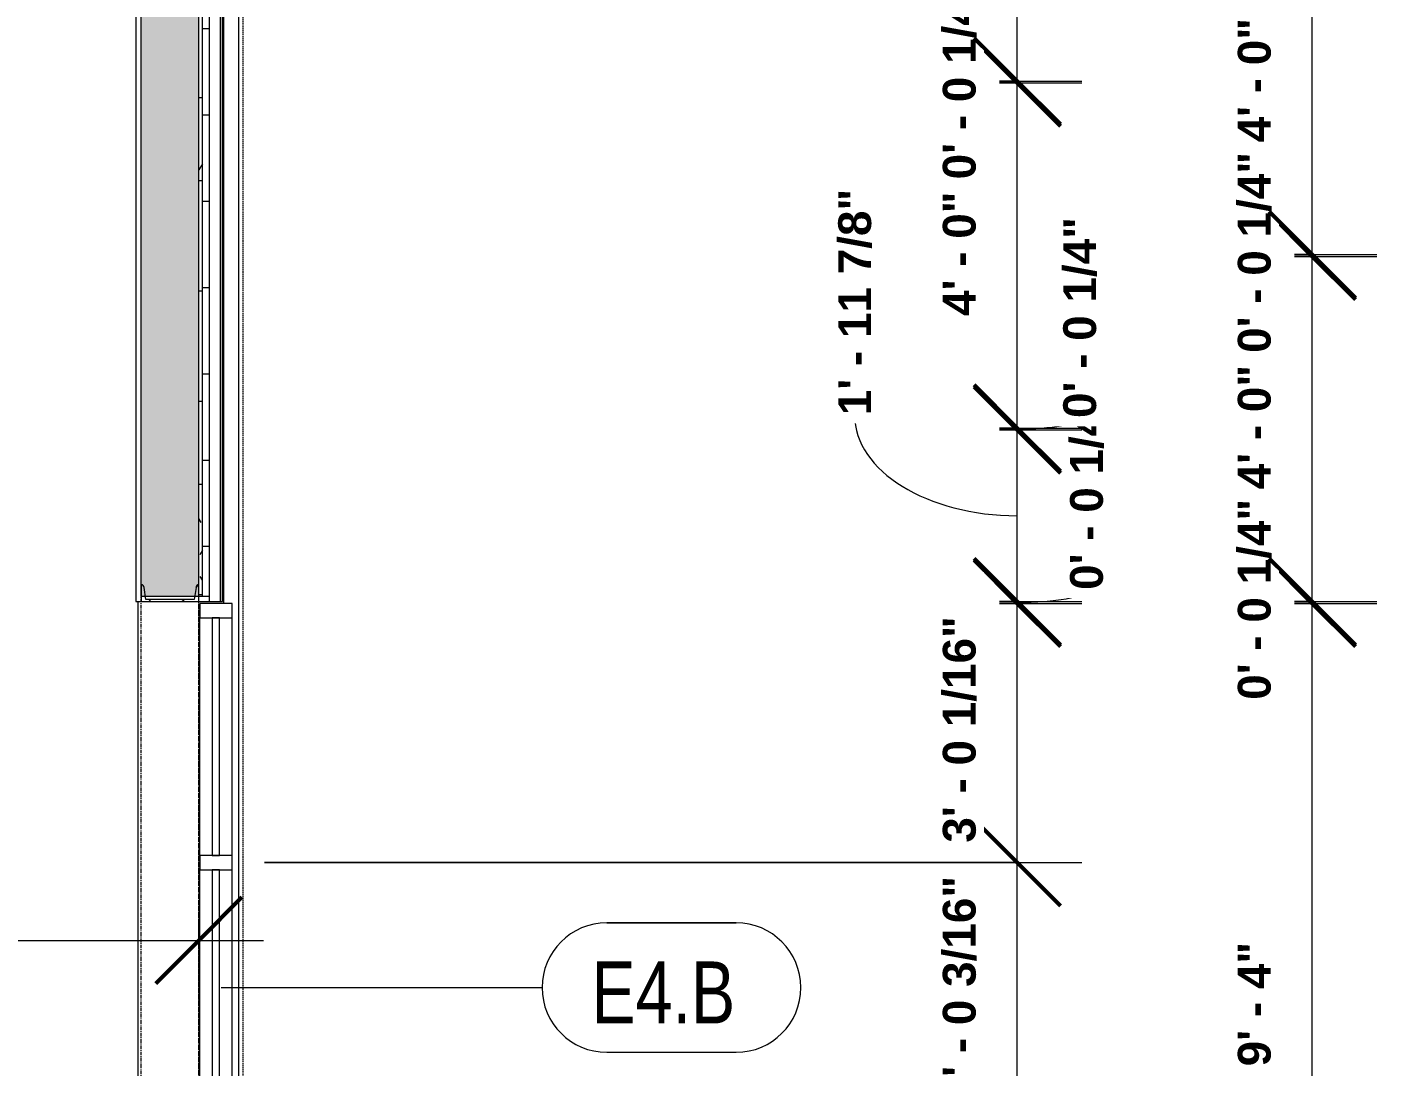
# Model space of a CAD drawing. Header units: inches. Extents: x 23906 to 26777, y -23220 to -20467.
# Drawn here: x 26257.5 to 26445.2, y -22752.3 to -22607.8 of the extents above; entities that cross this region are included whole.
import ezdxf

# ---------------------------------------------------------------- set-up
doc = ezdxf.new("R2010")
doc.units = ezdxf.units.IN
doc.header["$MEASUREMENT"] = 0
doc.linetypes.add('Grid Line 1_2_', pattern=[0.875, 0.5, -0.125, 0.125, -0.125])
doc.linetypes.add('Hidden', pattern=[0.28125, 0.1875, -0.09375])
for name, color, linetype, lineweight in [('A-ANNO-DIMS', 211, 'Continuous', 9), ('A-ANNO-DIMS-96', 211, 'Continuous', 9), ('A-GLAZ-CURT', 52, 'Continuous', 20), ('A-GLAZ-CWMG', 51, 'Continuous', 20), ('A-PROP-SBCK', 71, 'Hidden', 20), ('A-WALL', 113, 'Continuous', 20), ('A-WALL-IDEN', 211, 'Continuous', 9), ('A-WALL-PATT', 111, 'Continuous', 50), ('C-TOPO', 7, 'Continuous', 20), ('L-SITE-WALL', 31, 'Continuous', 20), ('S-COLS', 52, 'Continuous', 20), ('S-GRID', 1, 'Continuous', 9)]:
    doc.layers.add(name, color=color, linetype=linetype, lineweight=lineweight)
doc.styles.add('Arial_B', font='arialbd.ttf', dxfattribs={"height": 9.132806})
doc.styles.add('Arial_B_1', font='arialbd.ttf', dxfattribs={"height": 4.566403})
doc.styles.add('Century Gothic_1', font='GOTHIC.TTF', dxfattribs={"width": 0.8, "height": 8.622671})
doc.dimstyles.new('OD_Dimension_-_1_16__Tol__2', dxfattribs={"dimscale": 12, "dimtxt": 9, "dimasz": 1, "dimexe": 0.75, "dimexo": 0.5, "dimgap": 0.5, "dimtad": 1, "dimdec": 4, "dimrnd": 0.0625, "dimzin": 1, "dimdsep": 46, "dimlunit": 4, "dimtxsty": 'Arial_B', "dimblk1": 'OBLIQUE', "dimblk2": 'OBLIQUE', "dimsah": 1, "dimcen": 0.09, "dimdle": 0.75, "dimazin": 0, "dimtfac": 1, "dimtdec": 4, "dimtix": 1, "dimtmove": 0, "dimatfit": 3, "dimfxl": 1, "dimtvp": 1, "dimtfill": 1, "dimfrac": 2, "dimtolj": 1, "dimtzin": 0, "dimlwd": 13, "dimlwe": 13, "dimarcsym": 2})
doc.dimstyles.new('OD_Dimension_2_1', dxfattribs={"dimscale": 12, "dimtxt": 4.5, "dimasz": 1, "dimexe": 0.75, "dimexo": 0.5, "dimgap": 0.375, "dimtad": 1, "dimdec": 4, "dimrnd": 0.0625, "dimzin": 1, "dimdsep": 46, "dimlunit": 4, "dimtxsty": 'Arial_B_1', "dimblk1": 'OBLIQUE', "dimblk2": 'OBLIQUE', "dimsah": 1, "dimcen": 0.09, "dimdle": 0.75, "dimazin": 0, "dimtfac": 1, "dimtdec": 4, "dimtix": 1, "dimtmove": 1, "dimatfit": 3, "dimfxl": 1, "dimtvp": 1, "dimtfill": 1, "dimfrac": 2, "dimtolj": 1, "dimtzin": 0, "dimlwd": 13, "dimlwe": 13, "dimarcsym": 2})
doc.dimstyles.new('OD_Dimension_2_2', dxfattribs={"dimscale": 12, "dimtxt": 4.5, "dimasz": 1, "dimexe": 0.75, "dimexo": 0.5, "dimgap": 0.375, "dimtad": 1, "dimdec": 4, "dimrnd": 0.0625, "dimzin": 1, "dimdsep": 46, "dimlunit": 4, "dimtxsty": 'Arial_B_1', "dimblk1": 'OBLIQUE', "dimblk2": 'OBLIQUE', "dimsah": 1, "dimcen": 0.09, "dimdle": 0.75, "dimazin": 0, "dimtfac": 1, "dimtdec": 4, "dimtix": 1, "dimtmove": 0, "dimatfit": 3, "dimfxl": 1, "dimtvp": 1, "dimtfill": 1, "dimfrac": 2, "dimtolj": 1, "dimtzin": 0, "dimlwd": 13, "dimlwe": 13, "dimarcsym": 2})
doc.dimstyles.new('OD_Dimension_2_4', dxfattribs={"dimscale": 12, "dimtxt": 4.5, "dimasz": 1, "dimexe": 0.75, "dimexo": 0.5, "dimgap": 0.375, "dimtad": 1, "dimdec": 4, "dimrnd": 0.0625, "dimzin": 1, "dimdsep": 46, "dimlunit": 4, "dimtxsty": 'Arial_B_1', "dimblk1": 'OBLIQUE', "dimblk2": 'OBLIQUE', "dimsah": 1, "dimcen": 0.09, "dimdle": 0.75, "dimazin": 0, "dimtfac": 1, "dimtdec": 4, "dimtix": 1, "dimtmove": 0, "dimatfit": 3, "dimfxl": 1, "dimtvp": 1, "dimtfill": 1, "dimfrac": 2, "dimtolj": 1, "dimtzin": 0, "dimlwd": 13, "dimlwe": 13, "dimarcsym": 2})
doc.dimstyles.new('OD_Dimension_2_5', dxfattribs={"dimscale": 12, "dimtxt": 4.5, "dimasz": 1, "dimexe": 0.75, "dimexo": 0.5, "dimgap": 0.375, "dimtad": 1, "dimdec": 4, "dimrnd": 0.0625, "dimzin": 1, "dimdsep": 46, "dimlunit": 4, "dimtxsty": 'Arial_B_1', "dimblk1": 'OBLIQUE', "dimblk2": 'OBLIQUE', "dimsah": 1, "dimcen": 0.09, "dimdle": 0.75, "dimazin": 0, "dimtfac": 1, "dimtdec": 4, "dimtix": 1, "dimtmove": 0, "dimatfit": 3, "dimfxl": 1, "dimtvp": 1, "dimtfill": 1, "dimfrac": 2, "dimtolj": 1, "dimtzin": 0, "dimlwd": 13, "dimlwe": 13, "dimarcsym": 2})

# ---------------------------------------------------------------- blocks, each defined once
blk = doc.blocks.new('System Panel - INSULATED LOW-E GLAZING _SEE ELEVATIONS FOR U-FACTOR_ SHGC_ _ LT_-1142335-Enlarged First Floor Plan _East_')
at = {"layer": 'A-GLAZ-CURT', "color": 7}
for p, q in [((16.53125, -0.25), (-16.53125, -0.25)), ((-16.53125, -0.25), (-16.53125, -1.25)), ((-16.53125, -1.25), (16.53125, -1.25)), ((16.53125, -1.25), (16.53125, -0.25))]:
    blk.add_line(p, q, dxfattribs=at)
at = {"layer": 'A-GLAZ-CURT', "color": 10, "lineweight": 13}
for p, q in [((-16.53125, -1.25), (-16.53125, -0.25)), ((16.53125, -0.25), (-16.53125, -0.25)), ((-16.53125, -1.25), (16.53125, -1.25)), ((16.53125, -0.25), (16.53125, -1.25))]:
    blk.add_line(p, q, dxfattribs=at)
blk = doc.blocks.new('Rectangular Mullion - Exterior 2_ x 4_5_-1135294-Enlarged First Floor Plan _East_')
at = {"layer": 'A-GLAZ-CWMG', "color": 43, "lineweight": 13}
for p, q in [((26281.52, -22722.99), (26281.52, -22689.93)), ((26286.02, -22722.99), (26286.02, -22689.93))]:
    blk.add_line(p, q, dxfattribs=at)
blk = doc.blocks.new('Rectangular Mullion - Exterior 2_ x 4_5_-1142342-Enlarged First Floor Plan _East_')
at = {"layer": 'A-GLAZ-CWMG', "color": 7}
for p, q in [((0, 3), (-2, 3)), ((-2, 3), (-2, -1.5)), ((0, -1.5), (0, 3)), ((-2, -1.5), (0, -1.5))]:
    blk.add_line(p, q, dxfattribs=at)
blk = doc.blocks.new('System Panel - INSULATED LOW-E GLAZING _SEE ELEVATIONS FOR U-FACTOR_ SHGC_ _ LT_-827433-Enlarged First Floor Plan _East_')
at = {"layer": 'A-GLAZ-CURT', "color": 7}
for p, q in [((17.09375, -0.25), (-17.09375, -0.25)), ((-17.09375, -0.25), (-17.09375, -1.25)), ((-17.09375, -1.25), (17.09375, -1.25)), ((17.09375, -1.25), (17.09375, -0.25))]:
    blk.add_line(p, q, dxfattribs=at)
at = {"layer": 'A-GLAZ-CURT', "color": 10, "lineweight": 13}
for p, q in [((-17.09375, -1.25), (-17.09375, -0.25)), ((17.09375, -0.25), (-17.09375, -0.25)), ((-17.09375, -1.25), (17.09375, -1.25)), ((17.09375, -0.25), (17.09375, -1.25))]:
    blk.add_line(p, q, dxfattribs=at)
blk = doc.blocks.new('Rectangular Mullion - Exterior 2_ x 4_5_-769211-Enlarged First Floor Plan _East_')
at = {"layer": 'A-GLAZ-CWMG', "color": 43, "lineweight": 13}
for p, q in [((26281.52, -22759.18), (26281.52, -22724.99)), ((26286.02, -22759.18), (26286.02, -22724.99))]:
    blk.add_line(p, q, dxfattribs=at)
blk = doc.blocks.new('Rectangular Mullion - Exterior 2_ x 4_5_-827464-Enlarged First Floor Plan _East_')
at = {"layer": 'A-GLAZ-CWMG', "color": 7}
for p, q in [((-1, 3), (1, 3)), ((-1, -1.5), (-1, 3)), ((1, 3), (1, -1.5)), ((1, -1.5), (-1, -1.5))]:
    blk.add_line(p, q, dxfattribs=at)
blk = doc.blocks.new('Wall Tag - 1_4_-1369832-Enlarged First Floor Plan _East_')
at = {"layer": 'A-WALL-IDEN', "color": 153}
for p, q in [((-0.0822, 0.0968), (0.1053, 0.0968)), ((0.1053, 0.0968), (-0.0822, 0.0968)), ((-0.0822, -0.0907), (0.1053, -0.0907)), ((-0.0822, -0.0907), (0.1053, -0.0907))]:
    blk.add_line(p, q, dxfattribs=at)
for centre, start, end in [((-0.0822, 0.0031), 90, 270), ((-0.0822, 0.0031), 90, 270), ((0.1053, 0.0031), 270, 90), ((0.1053, 0.0031), 270, 90)]:
    blk.add_arc(centre, 0.0937, start, end, dxfattribs=at)
blk = doc.blocks.new('DIMBLOCK28-Enlarged First Floor Plan _East_')
at = {"layer": 'A-ANNO-DIMS-96', "lineweight": 50}
for p, q in [((26125.64, -22734.8), (26131.64, -22728.8)), ((26281.39, -22734.8), (26287.39, -22728.8)), ((26125.64, -22734.8), (26119.64, -22740.8)), ((26281.39, -22734.8), (26275.39, -22740.8))]:
    blk.add_line(p, q, dxfattribs=at)
at = {"layer": 'A-ANNO-DIMS-96', "lineweight": 13}
for p, q in [((26125.64, -22732.31), (26125.64, -22743.8)), ((26125.64, -22734.8), (26125.64, -22732.31)), ((26281.39, -22732.31), (26281.39, -22743.8)), ((26281.39, -22734.8), (26281.39, -22732.31)), ((26125.64, -22734.8), (26290.39, -22734.8))]:
    blk.add_line(p, q, dxfattribs=at)
at = {"layer": 'A-ANNO-DIMS-96', "color": 0, "lineweight": 13, "insert": (26169.59, -22717.09), "char_height": 9.1328, "width": 81.4286, "attachment_point": 1, "line_spacing_factor": 0.938532, "style": 'Arial_B', "bg_fill": 3, "box_fill_scale": 1.25, "bg_fill_color": 0, "bg_fill_transparency": 0}
blk.add_mtext('12\' - 11 3/4"', dxfattribs=at)
blk = doc.blocks.new('_Oblique')
at = {"color": 0, "linetype": 'ByBlock', "lineweight": -2}
blk.add_line((-0.5, -0.5), (0.5, 0.5), dxfattribs=at)
blk = doc.blocks.new('DIMBLOCK169-Enlarged First Floor Plan _East_')
at = {"layer": 'A-ANNO-DIMS-96', "lineweight": 50}
for p, q in [((26395.21, -22723.99), (26389.21, -22717.99)), ((26395.21, -22723.99), (26401.21, -22729.99)), ((26395.21, -22760.18), (26389.21, -22754.18)), ((26395.21, -22760.18), (26401.21, -22766.18))]:
    blk.add_line(p, q, dxfattribs=at)
at = {"layer": 'A-ANNO-DIMS-96', "lineweight": 13}
for p, q in [((26290.52, -22723.99), (26404.21, -22723.99)), ((26395.21, -22723.99), (26290.52, -22723.99)), ((26395.21, -22760.18), (26395.21, -22723.99)), ((26290.52, -22760.18), (26404.21, -22760.18)), ((26395.21, -22760.18), (26290.52, -22760.18))]:
    blk.add_line(p, q, dxfattribs=at)
at = {"layer": 'A-ANNO-DIMS-96', "color": 0, "lineweight": 13, "insert": (26384.86, -22757.33), "char_height": 4.5664, "width": 36.6, "attachment_point": 1, "rotation": 90, "line_spacing_factor": 0.938532, "style": 'Arial_B_1', "bg_fill": 3, "box_fill_scale": 1.25, "bg_fill_color": 0, "bg_fill_transparency": 0}
blk.add_mtext('3\' - 0 3/16"', dxfattribs=at)
blk = doc.blocks.new('DIMBLOCK170-Enlarged First Floor Plan _East_')
at = {"layer": 'A-ANNO-DIMS-96', "lineweight": 50}
for p, q in [((26395.21, -22687.93), (26389.21, -22681.93)), ((26395.21, -22687.93), (26401.21, -22693.93)), ((26395.21, -22723.99), (26389.21, -22717.99)), ((26395.21, -22723.99), (26401.21, -22729.99))]:
    blk.add_line(p, q, dxfattribs=at)
at = {"layer": 'A-ANNO-DIMS-96', "lineweight": 13}
for p, q in [((26392.73, -22687.93), (26404.21, -22687.93)), ((26395.21, -22687.93), (26392.73, -22687.93)), ((26395.21, -22723.99), (26395.21, -22687.93)), ((26290.52, -22723.99), (26404.21, -22723.99)), ((26395.21, -22723.99), (26290.52, -22723.99))]:
    blk.add_line(p, q, dxfattribs=at)
at = {"layer": 'A-ANNO-DIMS-96', "color": 0, "lineweight": 13, "insert": (26384.86, -22721.21), "char_height": 4.5664, "width": 36.6, "attachment_point": 1, "rotation": 90, "line_spacing_factor": 0.938532, "style": 'Arial_B_1', "bg_fill": 3, "box_fill_scale": 1.25, "bg_fill_color": 0, "bg_fill_transparency": 0}
blk.add_mtext('3\' - 0 1/16"', dxfattribs=at)
blk = doc.blocks.new('DIMBLOCK171-Enlarged First Floor Plan _East_')
at = {"layer": 'A-ANNO-DIMS-96', "lineweight": 50}
for p, q in [((26395.21, -22687.68), (26389.21, -22681.68)), ((26395.21, -22687.93), (26389.21, -22681.93)), ((26395.21, -22687.68), (26401.21, -22693.68)), ((26395.21, -22687.93), (26401.21, -22693.93))]:
    blk.add_line(p, q, dxfattribs=at)
at = {"layer": 'A-ANNO-DIMS-96', "lineweight": 13}
for p, q in [((26392.73, -22687.68), (26404.21, -22687.68)), ((26395.21, -22687.68), (26392.73, -22687.68)), ((26395.21, -22687.93), (26395.21, -22687.68)), ((26392.73, -22687.93), (26404.21, -22687.93)), ((26395.21, -22687.93), (26392.73, -22687.93))]:
    blk.add_line(p, q, dxfattribs=at)
blk.add_ellipse((26395.21, -22686.06), major_axis=(9.62, 0), ratio=0.180784, start_param=4.712389, end_param=6.283185, dxfattribs=at)
at = {"layer": 'A-ANNO-DIMS-96', "color": 0, "lineweight": 13, "insert": (26402.56, -22686.06), "char_height": 4.5664, "width": 32.4857, "attachment_point": 1, "rotation": 90, "line_spacing_factor": 0.938532, "style": 'Arial_B_1', "bg_fill": 3, "box_fill_scale": 1.25, "bg_fill_color": 0, "bg_fill_transparency": 0}
blk.add_mtext('0\' - 0 1/4"', dxfattribs=at)
blk = doc.blocks.new('DIMBLOCK172-Enlarged First Floor Plan _East_')
at = {"layer": 'A-ANNO-DIMS-96', "lineweight": 50}
for p, q in [((26395.21, -22663.8), (26389.21, -22657.8)), ((26395.21, -22663.8), (26401.21, -22669.8)), ((26395.21, -22687.68), (26389.21, -22681.68)), ((26395.21, -22687.68), (26401.21, -22693.68))]:
    blk.add_line(p, q, dxfattribs=at)
at = {"layer": 'A-ANNO-DIMS-96', "lineweight": 13}
for p, q in [((26392.73, -22663.8), (26404.21, -22663.8)), ((26395.21, -22663.8), (26392.73, -22663.8)), ((26395.21, -22687.68), (26395.21, -22663.8)), ((26392.73, -22687.68), (26404.21, -22687.68)), ((26395.21, -22687.68), (26392.73, -22687.68))]:
    blk.add_line(p, q, dxfattribs=at)
blk.add_ellipse((26395.21, -22661.76), major_axis=(22.61, 0), ratio=0.618534, start_param=3.141593, end_param=4.712389, dxfattribs=at)
at = {"layer": 'A-ANNO-DIMS-96', "color": 0, "lineweight": 13, "insert": (26370.32, -22661.76), "char_height": 4.5664, "width": 36.6, "attachment_point": 1, "rotation": 90, "line_spacing_factor": 0.938532, "style": 'Arial_B_1', "bg_fill": 3, "box_fill_scale": 1.25, "bg_fill_color": 0, "bg_fill_transparency": 0}
blk.add_mtext('1\' - 11 7/8"', dxfattribs=at)
blk = doc.blocks.new('DIMBLOCK173-Enlarged First Floor Plan _East_')
at = {"layer": 'A-ANNO-DIMS-96', "lineweight": 50}
for p, q in [((26395.21, -22663.55), (26389.21, -22657.55)), ((26395.21, -22663.8), (26389.21, -22657.8)), ((26395.21, -22663.55), (26401.21, -22669.55)), ((26395.21, -22663.8), (26401.21, -22669.8))]:
    blk.add_line(p, q, dxfattribs=at)
at = {"layer": 'A-ANNO-DIMS-96', "lineweight": 13}
for p, q in [((26392.73, -22663.55), (26404.21, -22663.55)), ((26395.21, -22663.55), (26392.73, -22663.55)), ((26392.73, -22663.8), (26404.21, -22663.8)), ((26395.21, -22663.8), (26392.73, -22663.8)), ((26395.21, -22663.8), (26395.21, -22663.55))]:
    blk.add_line(p, q, dxfattribs=at)
blk.add_ellipse((26395.21, -22662.15), major_axis=(8.68, 0), ratio=0.175849, start_param=4.712389, end_param=6.283185, dxfattribs=at)
at = {"layer": 'A-ANNO-DIMS-96', "color": 0, "lineweight": 13, "insert": (26401.61, -22662.15), "char_height": 4.5664, "width": 32.4857, "attachment_point": 1, "rotation": 90, "line_spacing_factor": 0.938532, "style": 'Arial_B_1', "bg_fill": 3, "box_fill_scale": 1.25, "bg_fill_color": 0, "bg_fill_transparency": 0}
blk.add_mtext('0\' - 0 1/4"', dxfattribs=at)
blk = doc.blocks.new('DIMBLOCK174-Enlarged First Floor Plan _East_')
at = {"layer": 'A-ANNO-DIMS-96', "lineweight": 50}
for p, q in [((26395.21, -22615.55), (26389.21, -22609.55)), ((26395.21, -22615.55), (26401.21, -22621.55)), ((26395.21, -22663.55), (26389.21, -22657.55)), ((26395.21, -22663.55), (26401.21, -22669.55))]:
    blk.add_line(p, q, dxfattribs=at)
at = {"layer": 'A-ANNO-DIMS-96', "lineweight": 13}
for p, q in [((26392.73, -22615.55), (26404.21, -22615.55)), ((26395.21, -22615.55), (26392.73, -22615.55)), ((26395.21, -22663.55), (26395.21, -22615.55)), ((26392.73, -22663.55), (26404.21, -22663.55)), ((26395.21, -22663.55), (26392.73, -22663.55))]:
    blk.add_line(p, q, dxfattribs=at)
at = {"layer": 'A-ANNO-DIMS-96', "color": 0, "lineweight": 13, "insert": (26384.86, -22647.95), "char_height": 4.566, "width": 20.1429, "attachment_point": 1, "rotation": 90, "line_spacing_factor": 0.938532, "style": 'Arial_B_1', "bg_fill": 3, "box_fill_scale": 1.25, "bg_fill_color": 0, "bg_fill_transparency": 0}
blk.add_mtext('4\' - 0"', dxfattribs=at)
blk = doc.blocks.new('DIMBLOCK175-Enlarged First Floor Plan _East_')
at = {"layer": 'A-ANNO-DIMS-96', "lineweight": 50}
for p, q in [((26395.21, -22615.3), (26389.21, -22609.3)), ((26395.21, -22615.55), (26389.21, -22609.55)), ((26395.21, -22615.3), (26401.21, -22621.3)), ((26395.21, -22615.55), (26401.21, -22621.55))]:
    blk.add_line(p, q, dxfattribs=at)
at = {"layer": 'A-ANNO-DIMS-96', "lineweight": 13}
for p, q in [((26392.73, -22615.3), (26404.21, -22615.3)), ((26395.21, -22615.3), (26392.73, -22615.3)), ((26392.73, -22615.55), (26404.21, -22615.55)), ((26395.21, -22615.55), (26392.73, -22615.55)), ((26395.21, -22615.55), (26395.21, -22615.3))]:
    blk.add_line(p, q, dxfattribs=at)
at = {"layer": 'A-ANNO-DIMS-96', "color": 0, "lineweight": 13, "insert": (26384.86, -22628.96), "char_height": 4.5664, "width": 32.4857, "attachment_point": 1, "rotation": 90, "line_spacing_factor": 0.938532, "style": 'Arial_B_1', "bg_fill": 3, "box_fill_scale": 1.25, "bg_fill_color": 0, "bg_fill_transparency": 0}
blk.add_mtext('0\' - 0 1/4"', dxfattribs=at)
blk = doc.blocks.new('DIMBLOCK176-Enlarged First Floor Plan _East_')
at = {"layer": 'A-ANNO-DIMS-96', "lineweight": 50}
for p, q in [((26395.21, -22567.3), (26389.21, -22561.3)), ((26395.21, -22567.3), (26401.21, -22573.3)), ((26395.21, -22615.3), (26389.21, -22609.3)), ((26395.21, -22615.3), (26401.21, -22621.3))]:
    blk.add_line(p, q, dxfattribs=at)
at = {"layer": 'A-ANNO-DIMS-96', "lineweight": 13}
for p, q in [((26392.73, -22567.3), (26404.21, -22567.3)), ((26395.21, -22567.3), (26392.73, -22567.3)), ((26395.21, -22615.3), (26395.21, -22567.3)), ((26392.73, -22615.3), (26404.21, -22615.3)), ((26395.21, -22615.3), (26392.73, -22615.3))]:
    blk.add_line(p, q, dxfattribs=at)
at = {"layer": 'A-ANNO-DIMS-96', "color": 0, "lineweight": 13, "insert": (26384.86, -22599.7), "char_height": 4.566, "width": 20.1429, "attachment_point": 1, "rotation": 90, "line_spacing_factor": 0.938532, "style": 'Arial_B_1', "bg_fill": 3, "box_fill_scale": 1.25, "bg_fill_color": 0, "bg_fill_transparency": 0}
blk.add_mtext('4\' - 0"', dxfattribs=at)
blk = doc.blocks.new('DIMBLOCK269-Enlarged First Floor Plan _East_')
at = {"layer": 'A-ANNO-DIMS-96', "lineweight": 50}
for p, q in [((26436.24, -22687.93), (26430.24, -22681.93)), ((26436.24, -22687.93), (26442.24, -22693.93)), ((26436.24, -22799.93), (26430.24, -22793.93)), ((26436.24, -22799.93), (26442.24, -22805.93))]:
    blk.add_line(p, q, dxfattribs=at)
at = {"layer": 'A-ANNO-DIMS-96', "lineweight": 13}
for p, q in [((26433.76, -22687.93), (26445.24, -22687.93)), ((26436.24, -22687.93), (26433.76, -22687.93)), ((26436.24, -22808.93), (26436.24, -22687.93)), ((26296.52, -22799.93), (26445.24, -22799.93)), ((26436.24, -22799.93), (26296.52, -22799.93))]:
    blk.add_line(p, q, dxfattribs=at)
at = {"layer": 'A-ANNO-DIMS-96', "color": 0, "lineweight": 13, "insert": (26425.89, -22752.32), "char_height": 4.566, "width": 20.1429, "attachment_point": 1, "rotation": 90, "line_spacing_factor": 0.938532, "style": 'Arial_B_1', "bg_fill": 3, "box_fill_scale": 1.25, "bg_fill_color": 0, "bg_fill_transparency": 0}
blk.add_mtext('9\' - 4"', dxfattribs=at)
blk = doc.blocks.new('DIMBLOCK270-Enlarged First Floor Plan _East_')
at = {"layer": 'A-ANNO-DIMS-96', "lineweight": 50}
for p, q in [((26436.24, -22687.68), (26430.24, -22681.68)), ((26436.24, -22687.93), (26430.24, -22681.93)), ((26436.24, -22687.68), (26442.24, -22693.68)), ((26436.24, -22687.93), (26442.24, -22693.93))]:
    blk.add_line(p, q, dxfattribs=at)
at = {"layer": 'A-ANNO-DIMS-96', "lineweight": 13}
for p, q in [((26433.76, -22687.68), (26445.24, -22687.68)), ((26436.24, -22687.68), (26433.76, -22687.68)), ((26436.24, -22687.93), (26436.24, -22687.68)), ((26433.76, -22687.93), (26445.24, -22687.93)), ((26436.24, -22687.93), (26433.76, -22687.93))]:
    blk.add_line(p, q, dxfattribs=at)
at = {"layer": 'A-ANNO-DIMS-96', "color": 0, "lineweight": 13, "insert": (26425.89, -22701.34), "char_height": 4.5664, "width": 32.4857, "attachment_point": 1, "rotation": 90, "line_spacing_factor": 0.938532, "style": 'Arial_B_1', "bg_fill": 3, "box_fill_scale": 1.25, "bg_fill_color": 0, "bg_fill_transparency": 0}
blk.add_mtext('0\' - 0 1/4"', dxfattribs=at)
blk = doc.blocks.new('DIMBLOCK271-Enlarged First Floor Plan _East_')
at = {"layer": 'A-ANNO-DIMS-96', "lineweight": 50}
for p, q in [((26436.24, -22639.68), (26430.24, -22633.68)), ((26436.24, -22639.68), (26442.24, -22645.68)), ((26436.24, -22687.68), (26430.24, -22681.68)), ((26436.24, -22687.68), (26442.24, -22693.68))]:
    blk.add_line(p, q, dxfattribs=at)
at = {"layer": 'A-ANNO-DIMS-96', "lineweight": 13}
for p, q in [((26433.76, -22639.68), (26445.24, -22639.68)), ((26436.24, -22639.68), (26433.76, -22639.68)), ((26436.24, -22687.68), (26436.24, -22639.68)), ((26433.76, -22687.68), (26445.24, -22687.68)), ((26436.24, -22687.68), (26433.76, -22687.68))]:
    blk.add_line(p, q, dxfattribs=at)
at = {"layer": 'A-ANNO-DIMS-96', "color": 0, "lineweight": 13, "insert": (26425.89, -22672.07), "char_height": 4.566, "width": 20.1429, "attachment_point": 1, "rotation": 90, "line_spacing_factor": 0.938532, "style": 'Arial_B_1', "bg_fill": 3, "box_fill_scale": 1.25, "bg_fill_color": 0, "bg_fill_transparency": 0}
blk.add_mtext('4\' - 0"', dxfattribs=at)
blk = doc.blocks.new('DIMBLOCK272-Enlarged First Floor Plan _East_')
at = {"layer": 'A-ANNO-DIMS-96', "lineweight": 50}
for p, q in [((26436.24, -22639.43), (26430.24, -22633.43)), ((26436.24, -22639.68), (26430.24, -22633.68)), ((26436.24, -22639.43), (26442.24, -22645.43)), ((26436.24, -22639.68), (26442.24, -22645.68))]:
    blk.add_line(p, q, dxfattribs=at)
at = {"layer": 'A-ANNO-DIMS-96', "lineweight": 13}
for p, q in [((26433.76, -22639.43), (26445.24, -22639.43)), ((26436.24, -22639.43), (26433.76, -22639.43)), ((26433.76, -22639.68), (26445.24, -22639.68)), ((26436.24, -22639.68), (26433.76, -22639.68)), ((26436.24, -22639.68), (26436.24, -22639.43))]:
    blk.add_line(p, q, dxfattribs=at)
at = {"layer": 'A-ANNO-DIMS-96', "color": 0, "lineweight": 13, "insert": (26425.89, -22653.09), "char_height": 4.5664, "width": 32.4857, "attachment_point": 1, "rotation": 90, "line_spacing_factor": 0.938532, "style": 'Arial_B_1', "bg_fill": 3, "box_fill_scale": 1.25, "bg_fill_color": 0, "bg_fill_transparency": 0}
blk.add_mtext('0\' - 0 1/4"', dxfattribs=at)
blk = doc.blocks.new('DIMBLOCK273-Enlarged First Floor Plan _East_')
at = {"layer": 'A-ANNO-DIMS-96', "lineweight": 50}
for p, q in [((26436.24, -22591.43), (26430.24, -22585.43)), ((26436.24, -22591.43), (26442.24, -22597.43)), ((26436.24, -22639.43), (26430.24, -22633.43)), ((26436.24, -22639.43), (26442.24, -22645.43))]:
    blk.add_line(p, q, dxfattribs=at)
at = {"layer": 'A-ANNO-DIMS-96', "lineweight": 13}
for p, q in [((26433.76, -22591.43), (26445.24, -22591.43)), ((26436.24, -22591.43), (26433.76, -22591.43)), ((26436.24, -22639.43), (26436.24, -22591.43)), ((26433.76, -22639.43), (26445.24, -22639.43)), ((26436.24, -22639.43), (26433.76, -22639.43))]:
    blk.add_line(p, q, dxfattribs=at)
at = {"layer": 'A-ANNO-DIMS-96', "color": 0, "lineweight": 13, "insert": (26425.89, -22623.82), "char_height": 4.566, "width": 20.1429, "attachment_point": 1, "rotation": 90, "line_spacing_factor": 0.938532, "style": 'Arial_B_1', "bg_fill": 3, "box_fill_scale": 1.25, "bg_fill_color": 0, "bg_fill_transparency": 0}
blk.add_mtext('4\' - 0"', dxfattribs=at)

msp = doc.modelspace()

# ---------------------------------------------------------------- hatches: boundary and pattern name
at = {"layer": 'A-WALL-PATT', "lineweight": 9}
h = msp.add_hatch(dxfattribs=at)
h.set_pattern_fill('FP1_9', color=8, style=0, pattern_type=2)
h.set_pattern_definition([(161.57, (0.48, 0.48), (-3.839953776, -1.544e-05), [0, -27.322, 3.034, 0]), (18.43, (-0.48, 0.48), (-3.839953776, 1.544e-05), [0, -27.322, 3.034, 0]), (108.43, (0.48, 0.48), (1.919622, -9.60052459), [9.106, -21.25]), (71.57, (-0.48, 0.48), (1.919622, 9.60052459), [9.106, -21.25])])
h.paths.add_polyline_path([(26281.39023, -22686.92781), (26281.39023, -22373.30281), (26273.39023, -22373.30281), (26273.39023, -22686.92781)], flags=0)
h = msp.add_hatch(dxfattribs=at)
h.set_pattern_fill('FP1_10', color=8, style=0, pattern_type=2)
h.set_pattern_definition([(0, (0, 0), (15.36, 3.84), [1.267, -10.253, 1.267, -10.253, -61.44]), (0, (0, 0), (15.36, 3.84), [-23.04, 1.267, -21.773, 1.267, -10.253, -26.88]), (0, (0, 0), (15.36, 3.84), [-57.6, 1.267, -6.413, 1.267, -17.933]), (120, (5.76, 1.92), (-11.00553755, 11.3821502), [1.267, -10.253, 1.267, -10.253, -61.44]), (120, (5.76, 1.92), (-11.00553755, 11.3821502), [-23.04, 1.267, -21.773, 1.267, -10.253, -26.88]), (120, (5.76, 1.92), (-11.00553755, 11.3821502), [-57.6, 1.267, -6.413, 1.267, -17.933]), (240, (7.68, 9.6), (-4.35446245, -15.2221502), [1.267, -10.253, 1.267, -10.253, -61.44]), (240, (7.68, 9.6), (-4.35446245, -15.2221502), [-23.04, 1.267, -21.773, 1.267, -10.253, -26.88]), (240, (7.68, 9.6), (-4.35446245, -15.2221502), [-57.6, 1.267, -6.413, 1.267, -17.933])])
h.paths.add_polyline_path([(26281.39023, -22686.92781), (26281.89023, -22686.92781), (26281.89023, -22373.30281), (26281.39023, -22373.30281), (26281.39023, -22685.35455)], flags=0)
h = msp.add_hatch(dxfattribs=at)
h.set_pattern_fill('FP1_11', color=8, style=0, pattern_type=2)
h.set_pattern_definition([(0, (0, 0), (0, 12), []), (90, (0, 0), (-12, 7e-16), [])])
h.paths.add_polyline_path([(26282.89023, -22686.92781), (26282.89023, -22373.30281), (26281.89023, -22373.30281), (26281.89023, -22686.92781)], flags=0)
at = {"layer": 'S-COLS', "lineweight": 9}
h = msp.add_hatch(dxfattribs=at)
h.set_pattern_fill('FP1_13', color=8, style=0, pattern_type=2)
h.set_pattern_definition([(45, (0, 0), (-9.503515, 9.503515), []), (45, (0, 14.4), (-9.503515, 9.503515), [])])
h.paths.add_polyline_path([(26281.39023, -22687.67781), (26281.34982, -22685.35455), (26281.11445, -22685.45204), (26281.00023, -22685.72781), (26280.73937, -22687.37481), (26274.04108, -22687.37481), (26273.78023, -22685.72781), (26273.666, -22685.45204), (26273.39023, -22685.35455), (26273.39023, -22687.67781)], flags=0)

# ---------------------------------------------------------------- linework, layer by layer
at = {"layer": 'A-PROP-SBCK', "color": 43, "lineweight": 13}
msp.add_line((26287.51523, -20555.07392), (26287.51523, -23033.94592), dxfattribs=at)
at = {"layer": 'A-WALL', "color": 7}
for p, q in [((26272.64023, -22372.55281), (26272.64023, -22687.67781)), ((26273.39023, -22686.92781), (26273.39023, -22373.30281)), ((26281.39023, -22686.92781), (26281.39023, -22373.30281)), ((26281.89023, -22686.92781), (26281.89023, -22373.30281)), ((26282.89023, -22687.67781), (26282.89023, -22372.55281)), ((26284.39023, -22687.67781), (26284.39023, -22372.55281)), ((26284.70273, -22687.67781), (26284.70273, -22372.55281)), ((26272.64023, -22687.67781), (26284.70273, -22687.67781)), ((26273.39023, -22686.92781), (26282.89023, -22686.92781))]:
    msp.add_line(p, q, dxfattribs=at)
at = {"layer": 'A-WALL-IDEN', "color": 153}
msp.add_line((26284.51523, -22741.37138), (26329.1199, -22741.37138), dxfattribs=at)
at = {"layer": 'C-TOPO', "color": 43, "lineweight": 13}
msp.add_line((26272.88965, -22687.67781), (26272.88965, -22779.05281), dxfattribs=at)
at = {"layer": 'L-SITE-WALL', "color": 43, "lineweight": 13}
for p, q in [((26284.89023, -22687.92781), (26284.89023, -22373.55281)), ((26286.89023, -22373.55281), (26286.89023, -22800.80281))]:
    msp.add_line(p, q, dxfattribs=at)
at = {"layer": 'S-COLS', "color": 7}
for p, q in [((26273.39023, -22685.33781), (26273.39023, -22687.67781)), ((26274.04108, -22687.37481), (26273.78023, -22685.72781)), ((26281.00023, -22685.72781), (26280.73937, -22687.37481)), ((26281.39023, -22687.67781), (26281.39023, -22685.33781)), ((26273.39023, -22687.67781), (26281.39023, -22687.67781)), ((26280.73937, -22687.37481), (26274.04108, -22687.37481))]:
    msp.add_line(p, q, dxfattribs=at)
for centre, start, end in [((26273.39023, -22685.72781), 0, 90), ((26281.39023, -22685.72781), 90, 180)]:
    msp.add_arc(centre, 0.39, start, end, dxfattribs=at)
at = {"layer": 'S-GRID', "linetype": 'Grid Line 1_2_'}
for p, q in [((26281.39023, -23066.51771), (26281.39023, -20797.66023)), ((26281.39023, -23123.65854), (26281.39023, -20950.42781)), ((26273.39023, -23171.65854), (26273.39023, -22389.5762))]:
    msp.add_line(p, q, dxfattribs=at)

# ---------------------------------------------------------------- block references
at = {"layer": 'A-GLAZ-CURT', "color": 10, "lineweight": 13, "rotation": 270}
for name, p in [('System Panel - INSULATED LOW-E GLAZING _SEE ELEVATIONS FOR U-FACTOR_ SHGC_ _ LT_-1142335-Enlarged First Floor Plan _East_', (26284.51523, -22706.45906)), ('System Panel - INSULATED LOW-E GLAZING _SEE ELEVATIONS FOR U-FACTOR_ SHGC_ _ LT_-827433-Enlarged First Floor Plan _East_', (26284.51523, -22742.08406))]:
    msp.add_blockref(name, p, dxfattribs=at)
at = {"layer": 'A-GLAZ-CWMG', "color": 43, "lineweight": 13, "rotation": 89.99999999999997}
msp.add_blockref('Rectangular Mullion - Exterior 2_ x 4_5_-1142342-Enlarged First Floor Plan _East_', (26284.51523, -22687.92781), dxfattribs=at)
at = {"layer": 'A-GLAZ-CWMG', "color": 43, "lineweight": 13}
for name in ['Rectangular Mullion - Exterior 2_ x 4_5_-1135294-Enlarged First Floor Plan _East_', 'Rectangular Mullion - Exterior 2_ x 4_5_-769211-Enlarged First Floor Plan _East_']:
    msp.add_blockref(name, (0, 0), dxfattribs=at)
at = {"layer": 'A-GLAZ-CWMG', "color": 43, "lineweight": 13, "extrusion": (0, 0, -1), "rotation": 270}
msp.add_blockref('Rectangular Mullion - Exterior 2_ x 4_5_-827464-Enlarged First Floor Plan _East_', (-26284.51523, -22723.99031), dxfattribs=at)
at = {"layer": 'A-WALL-IDEN', "color": 153, "xscale": 95.99999999999994, "yscale": 95.99999999999994, "zscale": 95.99999999999994}
msp.add_blockref('Wall Tag - 1_4_-1369832-Enlarged First Floor Plan _East_', (26346.01523, -22741.66509), dxfattribs=at)

# ---------------------------------------------------------------- next in the draw order: texts
at = {"layer": 'A-WALL-IDEN', "insert": (26345.98636, -22737.73075), "char_height": 8.622671, "width": 21.924, "attachment_point": 2, "line_spacing_factor": 0.984117, "style": 'Century Gothic_1', "bg_fill": 3, "box_fill_scale": 1.25, "bg_fill_color": 0, "bg_fill_transparency": 0}
msp.add_mtext('E4.B', dxfattribs=at)

# ---------------------------------------------------------------- next in the draw order: dimensions: what is measured, and where the dimension line sits
at = {"layer": 'A-ANNO-DIMS', "lineweight": 13}
dim = msp.add_linear_dim(base=(26281.39023, -22734.79634), p1=(26125.64023, -22726.31106), p2=(26281.39023, -22726.31106), dimstyle='OD_Dimension_-_1_16__Tol__2', override={"dimpost": '<>', "dimfxl": 155.75}, dxfattribs=at)
dim.commit()
dim.dimension.update_dxf_attribs({"geometry": 'DIMBLOCK28-Enlarged First Floor Plan _East_', "text_midpoint": (26203.51523, -22724.07419)})

# ---------------------------------------------------------------- next in the draw order: dimensions: what is measured, and where the dimension line sits
dim = msp.add_linear_dim(base=(26395.21241, -22723.99031), p1=(26284.51523, -22760.17781), p2=(26284.51523, -22723.99031), angle=90, dimstyle='OD_Dimension_2_4', override={"dimpost": '<>', "dimfxl": 36.1875}, dxfattribs=at)
dim.commit()
dim.dimension.update_dxf_attribs({"geometry": 'DIMBLOCK169-Enlarged First Floor Plan _East_', "text_midpoint": (26388.35133, -22742.08406)})

# ---------------------------------------------------------------- next in the draw order: dimensions: what is measured, and where the dimension line sits
dim = msp.add_linear_dim(base=(26395.21241, -22687.92781), p1=(26284.51523, -22723.99031), p2=(26386.72712, -22687.92781), angle=90, dimstyle='OD_Dimension_2_5', override={"dimpost": '<>', "dimfxl": 108.387159}, dxfattribs=at)
dim.commit()
dim.dimension.update_dxf_attribs({"geometry": 'DIMBLOCK170-Enlarged First Floor Plan _East_', "text_midpoint": (26388.35133, -22705.95906)})

# ---------------------------------------------------------------- next in the draw order: dimensions: what is measured, and where the dimension line sits
dim = msp.add_linear_dim(base=(26395.21241, -22687.67781), p1=(26386.72712, -22687.92781), p2=(26386.72712, -22687.67781), angle=90, dimstyle='OD_Dimension_2_1', override={"dimpost": '<>', "dimfxl": 0.25}, dxfattribs=at)
dim.commit()
dim.dimension.update_dxf_attribs({"geometry": 'DIMBLOCK171-Enlarged First Floor Plan _East_', "text_midpoint": (26405.60048, -22669.82), "dimtype": 160, "text_rotation": 90})

# ---------------------------------------------------------------- next in the draw order: dimensions: what is measured, and where the dimension line sits
dim = msp.add_linear_dim(base=(26395.21241, -22663.80281), p1=(26386.72712, -22687.67781), p2=(26386.72712, -22663.80281), angle=90, dimstyle='OD_Dimension_2_1', override={"dimpost": '<>', "dimfxl": 23.875}, dxfattribs=at)
dim.commit()
dim.dimension.update_dxf_attribs({"geometry": 'DIMBLOCK172-Enlarged First Floor Plan _East_', "text_midpoint": (26373.36896, -22643.45709), "dimtype": 160, "text_rotation": 90})

# ---------------------------------------------------------------- next in the draw order: dimensions: what is measured, and where the dimension line sits
dim = msp.add_linear_dim(base=(26395.21241, -22663.55281), p1=(26386.72712, -22663.80281), p2=(26386.72712, -22663.55281), angle=90, dimstyle='OD_Dimension_2_1', override={"dimpost": '<>', "dimfxl": 0.25}, dxfattribs=at)
dim.commit()
dim.dimension.update_dxf_attribs({"geometry": 'DIMBLOCK173-Enlarged First Floor Plan _East_', "text_midpoint": (26404.65351, -22645.90902), "dimtype": 160, "text_rotation": 90})
dim = msp.add_linear_dim(base=(26436.24473, -22687.92781), p1=(26290.51523, -22799.92781), p2=(26427.75945, -22687.92781), angle=90, dimstyle='OD_Dimension_2_2', override={"dimpost": '<>', "dimfxl": 177.143947}, dxfattribs=at)
dim.commit()
dim.dimension.update_dxf_attribs({"geometry": 'DIMBLOCK269-Enlarged First Floor Plan _East_', "text_midpoint": (26429.41169, -22743.92781)})

# ---------------------------------------------------------------- next in the draw order: dimensions: what is measured, and where the dimension line sits
for base, p1, p2, override, picture, middle in [((26395.21241, -22615.55281), (26386.72712, -22663.55281), (26386.72712, -22615.55281), {"dimpost": '<>', "dimfxl": 48}, 'DIMBLOCK174-Enlarged First Floor Plan _East_', (26388.38092, -22639.55281)), ((26436.24473, -22687.67781), (26427.75945, -22687.92781), (26427.75945, -22687.67781), {"dimpost": '<>', "dimfxl": 0.25}, 'DIMBLOCK270-Enlarged First Floor Plan _East_', (26429.38366, -22687.80281))]:
    dim = msp.add_linear_dim(base=base, p1=p1, p2=p2, angle=90, dimstyle='OD_Dimension_2_2', override=override, dxfattribs=at)
    dim.commit()
    dim.dimension.update_dxf_attribs({"geometry": picture, "text_midpoint": middle})

# ---------------------------------------------------------------- next in the draw order: dimensions: what is measured, and where the dimension line sits
for base, p1, p2, override, picture, middle in [((26395.21241, -22615.30281), (26386.72712, -22615.55281), (26386.72712, -22615.30281), {"dimpost": '<>', "dimfxl": 0.25}, 'DIMBLOCK175-Enlarged First Floor Plan _East_', (26388.35133, -22615.42781)), ((26436.24473, -22639.67781), (26427.75945, -22687.67781), (26427.75945, -22639.67781), {"dimpost": '<>', "dimfxl": 48}, 'DIMBLOCK271-Enlarged First Floor Plan _East_', (26429.41325, -22663.67781))]:
    dim = msp.add_linear_dim(base=base, p1=p1, p2=p2, angle=90, dimstyle='OD_Dimension_2_2', override=override, dxfattribs=at)
    dim.commit()
    dim.dimension.update_dxf_attribs({"geometry": picture, "text_midpoint": middle})

# ---------------------------------------------------------------- next in the draw order: dimensions: what is measured, and where the dimension line sits
for base, p1, p2, override, picture, middle in [((26395.21241, -22567.30281), (26386.72712, -22615.30281), (26386.72712, -22567.30281), {"dimpost": '<>', "dimfxl": 48}, 'DIMBLOCK176-Enlarged First Floor Plan _East_', (26388.38092, -22591.30281)), ((26436.24473, -22639.42781), (26427.75945, -22639.67781), (26427.75945, -22639.42781), {"dimpost": '<>', "dimfxl": 0.25}, 'DIMBLOCK272-Enlarged First Floor Plan _East_', (26429.38366, -22639.55281))]:
    dim = msp.add_linear_dim(base=base, p1=p1, p2=p2, angle=90, dimstyle='OD_Dimension_2_2', override=override, dxfattribs=at)
    dim.commit()
    dim.dimension.update_dxf_attribs({"geometry": picture, "text_midpoint": middle})

# ---------------------------------------------------------------- next in the draw order: dimensions: what is measured, and where the dimension line sits
dim = msp.add_linear_dim(base=(26436.24473, -22591.42781), p1=(26427.75945, -22639.42781), p2=(26427.75945, -22591.42781), angle=90, dimstyle='OD_Dimension_2_2', override={"dimpost": '<>', "dimfxl": 48}, dxfattribs=at)
dim.commit()
dim.dimension.update_dxf_attribs({"geometry": 'DIMBLOCK273-Enlarged First Floor Plan _East_', "text_midpoint": (26429.41325, -22615.42781)})

doc.saveas('drawing.dxf')
